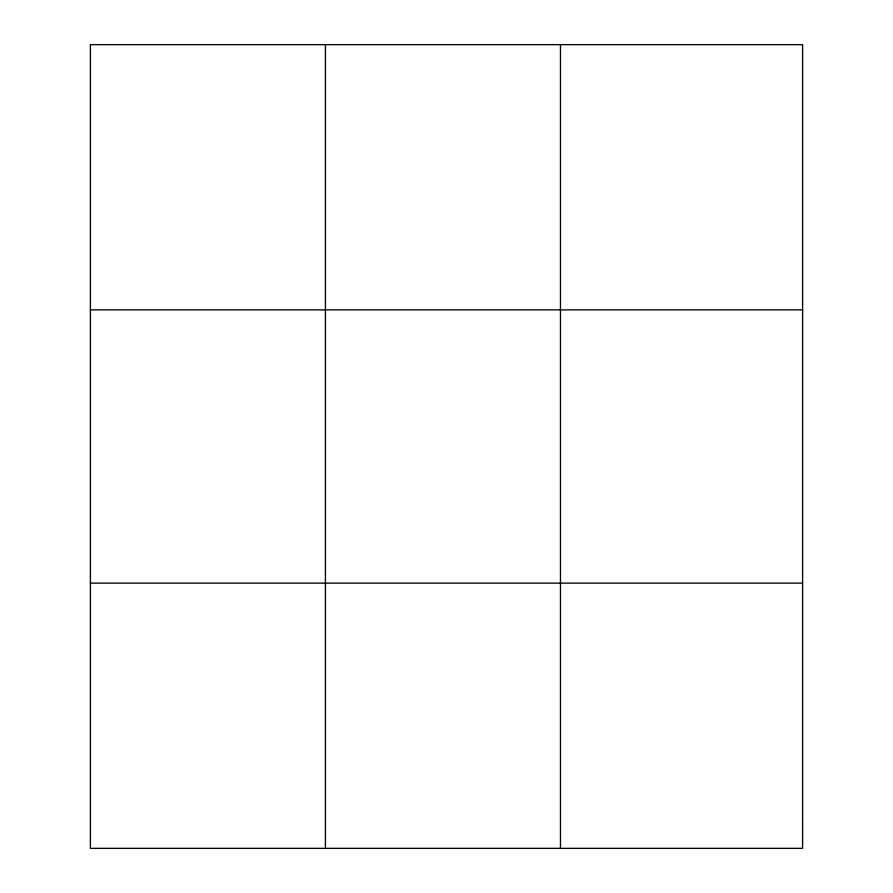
<?xml version="1.0" encoding="UTF-8"?>
<svg xmlns="http://www.w3.org/2000/svg" width="893" height="893" viewBox="0 0 893 893"><rect width="100%" height="100%" fill="white"/><g stroke="black" fill="none" stroke-linecap="round" stroke-linejoin="round"><path stroke-width="1.34" d="M325.42 848.35L325.42 44.65M560.458 848.35L560.458 44.65M90.394 309.871L802.606 309.871M90.394 583.129L802.606 583.129M802.606 818.881L802.606 848.35L90.394 848.35L90.394 44.65L802.606 44.65L802.606 818.881"/></g></svg>
